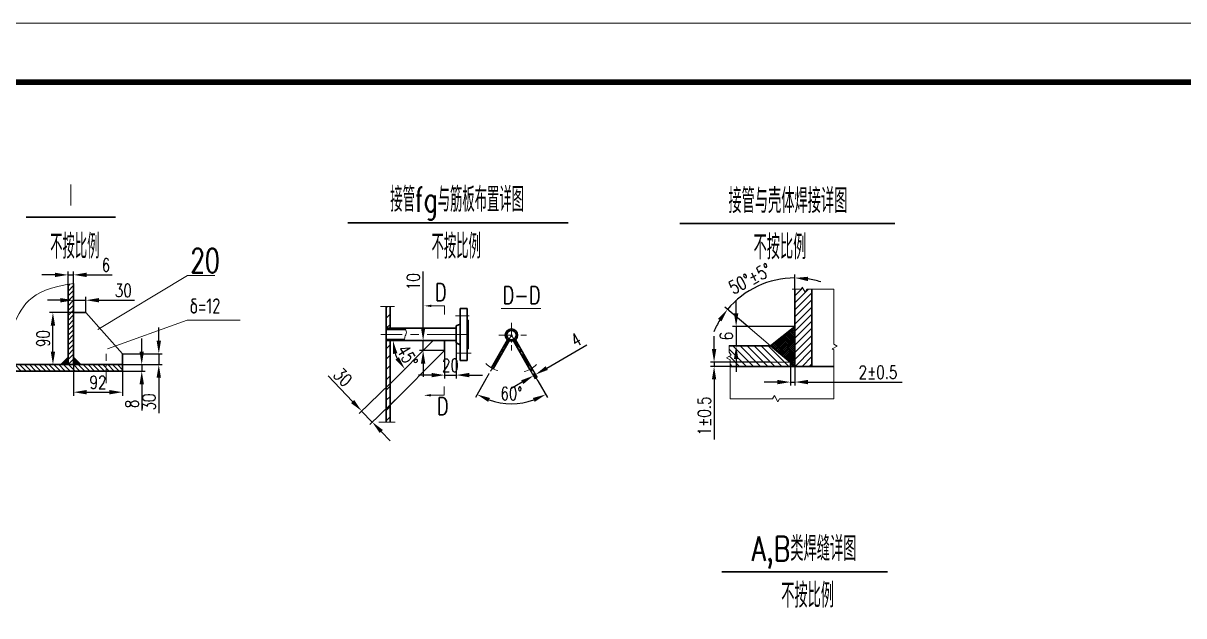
# Model space of a CAD drawing. Header units: millimetres. Extents: x 109 to 8128, y -42247 to -15872.
# Drawn here: x 2804 to 5466, y -17229 to -15872 of the extents above; entities that cross this region are included whole.
import ezdxf
from ezdxf.enums import TextEntityAlignment as Align

# ---------------------------------------------------------------- set-up
doc = ezdxf.new("R2010")
doc.units = ezdxf.units.MM
doc.linetypes.add('CENTER', pattern=[50.8, 31.75, -6.35, 6.35, -6.35])
for name, color, linetype, lineweight in [('1(CZ粗线)', 60, 'Continuous', 30), ('3中心线层', 1, 'CENTER', 9), ('5剖面线层', 2, 'Continuous', 9), ('7标注层', 4, 'Continuous', 9), ('8符号标注层', 31, 'Continuous', 13), ('剖面线', 2, 'Continuous', 9), ('尺寸线', 1, 'Continuous', 9), ('文字', 6, 'Continuous', 13)]:
    doc.layers.add(name, color=color, linetype=linetype, lineweight=lineweight)
doc.styles.add('HZ', font='simplex.shx', dxfattribs={"width": 0.75, "bigfont": 'gbhzfs.shx'})
doc.dimstyles.new('12B', dxfattribs={"dimtxt": 30, "dimasz": 30, "dimexe": 8, "dimexo": 0, "dimgap": 7.5, "dimtad": 1, "dimdec": 0, "dimlfac": 2, "dimtxsty": 'HZ', "dimcen": 2.5, "dimclrt": 256, "dimadec": 0, "dimazin": 0, "dimtfac": 1, "dimtdec": 0, "dimtmove": 0, "dimatfit": 3, "dimfxl": 0, "dimarcsym": 0})
doc.dimstyles.new('12B$2', dxfattribs={"dimtxt": 30, "dimasz": 30, "dimexe": 8, "dimexo": 0, "dimgap": 7.5, "dimtad": 1, "dimtih": 1, "dimtoh": 1, "dimdec": 0, "dimlfac": 2, "dimtxsty": 'HZ', "dimcen": 2.5, "dimclrt": 256, "dimadec": 0, "dimazin": 0, "dimtfac": 1, "dimtdec": 0, "dimtmove": 0, "dimatfit": 3, "dimfxl": 0, "dimarcsym": 0})

# ---------------------------------------------------------------- blocks, each defined once
blk = doc.blocks.new('*D44')
at = {"layer": '7标注层', "color": 0, "lineweight": -2}
for p, q in [((2919.5, -16534.5), (2919.5, -16498.5)), ((2948.1, -16534.5), (2948.1, -16498.5)), ((2889.5, -16506.5), (2859.5, -16506.5)), ((2919.5, -16506.5), (2948.1, -16506.5)), ((2978.1, -16506.5), (3059.5, -16506.5))]:
    blk.add_line(p, q, dxfattribs=at)
at = {"layer": '7标注层', "color": 0}
for points in [[(2889.5, -16501.5), (2889.5, -16511.5), (2919.5, -16506.5)], [(2978.1, -16501.5), (2978.1, -16511.5), (2948.1, -16506.5)]]:
    blk.add_solid(points, dxfattribs=at)
at = {"layer": 'Defpoints', "color": 0}
for p in [(2948.1, -16506.5), (2919.5, -16534.5), (2948.1, -16534.5)]:
    blk.add_point(p, dxfattribs=at)
at = {"layer": '7标注层', "insert": (3033.8, -16484), "char_height": 30, "attachment_point": 5, "style": 'HZ'}
blk.add_mtext('30', dxfattribs=at)
blk = doc.blocks.new('*D43')
at = {"layer": '7标注层', "color": 0, "lineweight": -2}
for p, q in [((3115.1, -16599.3), (3115.1, -16569.3)), ((3032, -16629.3), (3123.1, -16629.3)), ((3115.1, -16629.3), (3115.1, -16654.1)), ((3032, -16654.1), (3123.1, -16654.1)), ((3115.1, -16684.1), (3115.1, -16765.5))]:
    blk.add_line(p, q, dxfattribs=at)
at = {"layer": '7标注层', "color": 0}
for points in [[(3110.1, -16599.3), (3120.1, -16599.3), (3115.1, -16629.3)], [(3110.1, -16684.1), (3120.1, -16684.1), (3115.1, -16654.1)]]:
    blk.add_solid(points, dxfattribs=at)
at = {"layer": 'Defpoints', "color": 0}
for p in [(3032, -16629.3), (3032, -16654.1), (3115.1, -16654.1)]:
    blk.add_point(p, dxfattribs=at)
at = {"layer": '7标注层', "insert": (3092.6, -16739.8), "char_height": 30, "attachment_point": 5, "rotation": 90, "style": 'HZ'}
blk.add_mtext('30', dxfattribs=at)
blk = doc.blocks.new('*D42')
at = {"layer": '7标注层', "color": 0, "lineweight": -2}
for p, q in [((2919.5, -16534.5), (2864.3, -16534.5)), ((2872.3, -16624.1), (2872.3, -16564.5)), ((2919.5, -16654.1), (2864.3, -16654.1))]:
    blk.add_line(p, q, dxfattribs=at)
at = {"layer": '7标注层', "color": 0}
for points in [[(2867.3, -16564.5), (2877.3, -16564.5), (2872.3, -16534.5)], [(2867.3, -16624.1), (2877.3, -16624.1), (2872.3, -16654.1)]]:
    blk.add_solid(points, dxfattribs=at)
at = {"layer": 'Defpoints', "color": 0}
for p in [(2872.3, -16534.5), (2919.5, -16534.5), (2919.5, -16654.1)]:
    blk.add_point(p, dxfattribs=at)
at = {"layer": '7标注层', "insert": (2849.8, -16594.3), "char_height": 30, "attachment_point": 5, "rotation": 90, "style": 'HZ'}
blk.add_mtext('90', dxfattribs=at)
blk = doc.blocks.new('*D41')
at = {"layer": '7标注层', "color": 0, "lineweight": -2}
for p, q in [((2877, -16448.4), (2847, -16448.4)), ((2907, -16470), (2907, -16440.4)), ((2907, -16448.4), (2919.5, -16448.4)), ((2919.5, -16468.3), (2919.5, -16440.4)), ((2949.5, -16448.4), (3008.4, -16448.4))]:
    blk.add_line(p, q, dxfattribs=at)
at = {"layer": '7标注层', "color": 0}
for points in [[(2877, -16443.4), (2877, -16453.4), (2907, -16448.4)], [(2949.5, -16443.4), (2949.5, -16453.4), (2919.5, -16448.4)]]:
    blk.add_solid(points, dxfattribs=at)
at = {"layer": 'Defpoints', "color": 0}
for p in [(2919.5, -16448.4), (2907, -16470), (2919.5, -16468.3)]:
    blk.add_point(p, dxfattribs=at)
at = {"layer": '7标注层', "insert": (2994, -16425.9), "char_height": 30, "attachment_point": 5, "style": 'HZ'}
blk.add_mtext('6', dxfattribs=at)
blk = doc.blocks.new('*D40')
at = {"layer": '7标注层', "color": 0, "lineweight": -2}
for p, q in [((3076, -16624.1), (3076, -16594.1)), ((3032, -16654.1), (3084, -16654.1)), ((3076, -16654.1), (3076, -16669.1)), ((3032, -16669.1), (3084, -16669.1)), ((3076, -16699.1), (3076, -16759.1))]:
    blk.add_line(p, q, dxfattribs=at)
at = {"layer": '7标注层', "color": 0}
for points in [[(3071, -16624.1), (3081, -16624.1), (3076, -16654.1)], [(3071, -16699.1), (3081, -16699.1), (3076, -16669.1)]]:
    blk.add_solid(points, dxfattribs=at)
at = {"layer": 'Defpoints', "color": 0}
for p in [(3032, -16654.1), (3032, -16669.1), (3076, -16669.1)]:
    blk.add_point(p, dxfattribs=at)
at = {"layer": '7标注层', "insert": (3053.5, -16744.1), "char_height": 30, "attachment_point": 5, "rotation": 90, "style": 'HZ'}
blk.add_mtext('8', dxfattribs=at)
blk = doc.blocks.new('*D39')
at = {"layer": '7标注层', "color": 0, "lineweight": -2}
for p, q in [((2919.5, -16652.5), (2919.5, -16725.2)), ((3032, -16654.1), (3032, -16725.2)), ((2949.5, -16717.2), (3002, -16717.2))]:
    blk.add_line(p, q, dxfattribs=at)
at = {"layer": '7标注层', "color": 0}
for points in [[(2949.5, -16712.2), (2949.5, -16722.2), (2919.5, -16717.2)], [(3002, -16712.2), (3002, -16722.2), (3032, -16717.2)]]:
    blk.add_solid(points, dxfattribs=at)
at = {"layer": 'Defpoints', "color": 0}
for p in [(2919.5, -16652.5), (3032, -16654.1), (3032, -16717.2)]:
    blk.add_point(p, dxfattribs=at)
at = {"layer": '7标注层', "insert": (2975.7, -16694.7), "char_height": 30, "attachment_point": 5, "style": 'HZ'}
blk.add_mtext('92', dxfattribs=at)
blk = doc.blocks.new('*D49')
at = {"layer": '7标注层', "color": 0, "lineweight": -2}
for p, q in [((4004.9, -16661.9), (4096.6, -16608.9)), ((3970.6, -16662.6), (3982.9, -16683.8)), ((3966.5, -16665), (3978.7, -16686.2)), ((3974.7, -16679.3), (3978.9, -16676.9)), ((3948.7, -16694.3), (3922.8, -16709.3))]:
    blk.add_line(p, q, dxfattribs=at)
at = {"layer": '7标注层', "color": 0}
for points in [[(4002.4, -16657.6), (4007.4, -16666.2), (3978.9, -16676.9)], [(3946.2, -16690), (3951.2, -16698.6), (3974.7, -16679.3)]]:
    blk.add_solid(points, dxfattribs=at)
at = {"layer": 'Defpoints', "color": 0}
for p in [(3970.6, -16662.6), (3966.5, -16665), (3978.9, -16676.9)]:
    blk.add_point(p, dxfattribs=at)
at = {"layer": '7标注层', "insert": (4071.9, -16597.2), "char_height": 30, "attachment_point": 5, "rotation": 30, "style": 'HZ'}
blk.add_mtext('4', dxfattribs=at)
blk = doc.blocks.new('*D50')
at = {"layer": '7标注层', "color": 0, "lineweight": -2}
for p, q in [((3770.7, -16599.1), (3770.7, -16686)), ((3797.3, -16599.1), (3797.3, -16686)), ((3740.7, -16678), (3710.7, -16678)), ((3770.7, -16678), (3797.3, -16678)), ((3827.3, -16678), (3857.3, -16678))]:
    blk.add_line(p, q, dxfattribs=at)
at = {"layer": '7标注层', "color": 0}
for points in [[(3740.7, -16673), (3740.7, -16683), (3770.7, -16678)], [(3827.3, -16673), (3827.3, -16683), (3797.3, -16678)]]:
    blk.add_solid(points, dxfattribs=at)
at = {"layer": 'Defpoints', "color": 0}
for p in [(3770.7, -16599.1), (3797.3, -16599.1), (3797.3, -16678)]:
    blk.add_point(p, dxfattribs=at)
at = {"layer": '7标注层', "insert": (3784, -16655.5), "char_height": 30, "attachment_point": 5, "style": 'HZ'}
blk.add_mtext('20', dxfattribs=at)
blk = doc.blocks.new('*D51')
at = {"layer": '7标注层', "color": 0, "lineweight": -2}
blk.add_arc((3744.3, -16599.1), 92, 198.7739, 206.2261, dxfattribs=at)
at = {"layer": '7标注层', "color": 0}
for points in [[(3652.3, -16629.5), (3662.2, -16627.9), (3652.3, -16599.1)], [(3665.9, -16636.8), (3657.7, -16642.6), (3679.3, -16664.1)]]:
    blk.add_solid(points, dxfattribs=at)
at = {"layer": 'Defpoints', "color": 0}
for p in [(3636.4, -16599.1), (3744.3, -16599.1), (3797.3, -16599.1), (3655.5, -16622.9), (3645.4, -16697.9)]:
    blk.add_point(p, dxfattribs=at)
at = {"layer": '7标注层', "insert": (3685.5, -16634.6), "char_height": 30, "attachment_point": 5, "rotation": 301.1478, "style": 'HZ'}
blk.add_mtext('45°', dxfattribs=at)
blk = doc.blocks.new('*D48')
at = {"layer": '7标注层', "color": 0, "lineweight": -2}
for p, q in [((3721.4, -16569.1), (3721.4, -16440.4)), ((3770.7, -16599.1), (3713.4, -16599.1)), ((3721.4, -16621.8), (3721.4, -16599.1)), ((3770.7, -16621.8), (3713.4, -16621.8)), ((3721.4, -16651.8), (3721.4, -16681.8))]:
    blk.add_line(p, q, dxfattribs=at)
at = {"layer": '7标注层', "color": 0}
for points in [[(3716.4, -16569.1), (3726.4, -16569.1), (3721.4, -16599.1)], [(3716.4, -16651.8), (3726.4, -16651.8), (3721.4, -16621.8)]]:
    blk.add_solid(points, dxfattribs=at)
at = {"layer": 'Defpoints', "color": 0}
for p in [(3770.7, -16599.1), (3721.4, -16621.8), (3770.7, -16621.8)]:
    blk.add_point(p, dxfattribs=at)
at = {"layer": '7标注层', "insert": (3698.9, -16463.9), "char_height": 30, "attachment_point": 5, "rotation": 90, "style": 'HZ'}
blk.add_mtext('10', dxfattribs=at)
blk = doc.blocks.new('*D52')
at = {"layer": '7标注层', "color": 0, "lineweight": -2}
for p, q in [((3559.7, -16738.6), (3503.3, -16679.9)), ((3645.4, -16697.9), (3574.6, -16765.8)), ((3669.6, -16723.1), (3598.8, -16791)), ((3604.6, -16785.5), (3580.4, -16760.3)), ((3625.4, -16807.2), (3646.1, -16828.8))]:
    blk.add_line(p, q, dxfattribs=at)
at = {"layer": '7标注层', "color": 0}
for points in [[(3563.3, -16735.2), (3556, -16742.1), (3580.4, -16760.3)], [(3629, -16803.7), (3621.7, -16810.6), (3604.6, -16785.5)]]:
    blk.add_solid(points, dxfattribs=at)
at = {"layer": 'Defpoints', "color": 0}
for p in [(3645.4, -16697.9), (3669.6, -16723.1), (3580.4, -16760.3)]:
    blk.add_point(p, dxfattribs=at)
at = {"layer": '7标注层', "insert": (3537.3, -16682.9), "char_height": 30, "attachment_point": 5, "rotation": 313.7995, "style": 'HZ'}
blk.add_mtext('30', dxfattribs=at)
blk = doc.blocks.new('*D53')
at = {"layer": '7标注层', "color": 0, "lineweight": -2}
for p, q in [((3865.4, -16687.6), (3841.3, -16729.4)), ((3984.4, -16691.3), (4006.4, -16729.4))]:
    blk.add_line(p, q, dxfattribs=at)
blk.add_arc((3923.9, -16586.4), 157.1, 250.9548, 289.0452, dxfattribs=at)
at = {"layer": '7标注层', "color": 0}
for points in [[(3870.5, -16739.5), (3874.7, -16730.4), (3845.3, -16722.5)], [(3973.1, -16730.4), (3977.2, -16739.5), (4002.4, -16722.5)]]:
    blk.add_solid(points, dxfattribs=at)
at = {"layer": 'Defpoints', "color": 0}
for p in [(3923.9, -16586.4), (3923.9, -16586.4), (3865.4, -16687.6), (3984.4, -16691.3), (3896.6, -16741.2)]:
    blk.add_point(p, dxfattribs=at)
at = {"layer": '7标注层', "insert": (3923.9, -16720.3), "char_height": 30, "attachment_point": 5, "style": 'HZ'}
blk.add_mtext('60°', dxfattribs=at)
blk = doc.blocks.new('*D57')
at = {"layer": '7标注层', "color": 0, "lineweight": -2}
for p, q in [((4563.8, -16658), (4563.8, -16702)), ((4574.2, -16658), (4574.2, -16702)), ((4533.8, -16694), (4503.8, -16694)), ((4563.8, -16694), (4574.2, -16694)), ((4604.2, -16694), (4820.3, -16694))]:
    blk.add_line(p, q, dxfattribs=at)
at = {"layer": '7标注层', "color": 0}
for points in [[(4533.8, -16689), (4533.8, -16699), (4563.8, -16694)], [(4604.2, -16689), (4604.2, -16699), (4574.2, -16694)]]:
    blk.add_solid(points, dxfattribs=at)
at = {"layer": 'Defpoints', "color": 0}
for p in [(4563.8, -16658), (4574.2, -16658), (4574.2, -16694)]:
    blk.add_point(p, dxfattribs=at)
at = {"layer": '7标注层', "insert": (4764.6, -16671.5), "char_height": 30, "attachment_point": 5, "style": 'HZ'}
blk.add_mtext('2%%p0.5', dxfattribs=at)
blk = doc.blocks.new('*D56')
at = {"layer": '7标注层', "color": 0, "lineweight": -2}
for p, q in [((4439.3, -16536.6), (4439.3, -16506.6)), ((4574.2, -16566.6), (4431.3, -16566.6)), ((4439.3, -16566.6), (4439.3, -16610.8)), ((4423.5, -16610.8), (4447.3, -16610.8)), ((4439.3, -16640.8), (4439.3, -16670.8))]:
    blk.add_line(p, q, dxfattribs=at)
at = {"layer": '7标注层', "color": 0}
for points in [[(4434.3, -16536.6), (4444.3, -16536.6), (4439.3, -16566.6)], [(4434.3, -16640.8), (4444.3, -16640.8), (4439.3, -16610.8)]]:
    blk.add_solid(points, dxfattribs=at)
at = {"layer": 'Defpoints', "color": 0}
for p in [(4574.2, -16566.6), (4423.5, -16610.8), (4439.3, -16610.8)]:
    blk.add_point(p, dxfattribs=at)
at = {"layer": '7标注层', "insert": (4416.8, -16588.7), "char_height": 30, "attachment_point": 5, "rotation": 90, "style": 'HZ'}
blk.add_mtext('6', dxfattribs=at)
blk = doc.blocks.new('*D55')
at = {"layer": '7标注层', "color": 0, "lineweight": -2}
for p, q in [((4574.2, -16480.6), (4574.2, -16447.4)), ((4465.9, -16566.7), (4413.2, -16522.5))]:
    blk.add_line(p, q, dxfattribs=at)
for start, end in [(90, 140), (72.9813, 81.4907), (148.5093, 157.0187)]:
    blk.add_arc((4574.2, -16657.6), 202.2, start, end, dxfattribs=at)
at = {"layer": '7标注层', "color": 0}
for points in [[(4603.7, -16462.7), (4604.5, -16452.7), (4574.2, -16455.4)], [(4397.7, -16549.1), (4405.8, -16554.9), (4419.3, -16527.7)]]:
    blk.add_solid(points, dxfattribs=at)
at = {"layer": 'Defpoints', "color": 0}
for p in [(4516.2, -16463.9), (4574.2, -16480.6), (4465.9, -16566.7), (4563.4, -16648.5), (4574.2, -16658)]:
    blk.add_point(p, dxfattribs=at)
at = {"layer": '7标注层', "insert": (4470.8, -16457.3), "char_height": 30, "attachment_point": 5, "rotation": 27.3032, "style": 'HZ'}
blk.add_mtext('50°%%p5%%d', dxfattribs=at)
blk = doc.blocks.new('*D54')
at = {"layer": '7标注层', "color": 0, "lineweight": -2}
for p, q in [((4388.7, -16618.5), (4388.7, -16588.5)), ((4518.4, -16648.5), (4380.7, -16648.5)), ((4518.4, -16658), (4380.7, -16658)), ((4388.7, -16648.5), (4388.7, -16658)), ((4388.7, -16688), (4388.7, -16825.2))]:
    blk.add_line(p, q, dxfattribs=at)
at = {"layer": '7标注层', "color": 0}
for points in [[(4383.7, -16618.5), (4393.7, -16618.5), (4388.7, -16648.5)], [(4383.7, -16688), (4393.7, -16688), (4388.7, -16658)]]:
    blk.add_solid(points, dxfattribs=at)
at = {"layer": 'Defpoints', "color": 0}
for p in [(4388.7, -16658), (4518.4, -16648.5), (4518.4, -16658)]:
    blk.add_point(p, dxfattribs=at)
at = {"layer": '7标注层', "insert": (4366.2, -16771.6), "char_height": 30, "attachment_point": 5, "rotation": 90, "style": 'HZ'}
blk.add_mtext('1%%p0.5', dxfattribs=at)

msp = doc.modelspace()

# ---------------------------------------------------------------- hatches: boundary and pattern name
at = {"layer": '5剖面线层'}
h = msp.add_hatch(dxfattribs=at)
h.set_pattern_fill('ANSI31', color=256, scale=2.5, style=0)
h.set_pattern_definition([(45, (-1779.165, -21238.9335), (-5.61266, 5.61266), [])])
edge = h.paths.add_edge_path()
edge.add_spline(control_points=[(2919.49, -16468.26), (2915.17, -16468.8), (2911.01, -16469.4), (2906.99, -16470.04)], knot_values=[180.6971484, 180.6971484, 180.6971484, 180.6971484, 183.6540405, 183.6540405, 183.6540405, 183.6540405], degree=3, periodic=0)
edge.add_line((2906.99, -16470.04), (2906.99, -16654.07))
edge.add_line((2906.99, -16654.07), (2919.49, -16654.07))
edge.add_line((2919.49, -16654.07), (2919.49, -16468.26))
h = msp.add_hatch(dxfattribs=at)
h.set_pattern_fill('ANSI31', color=256, scale=2.5, angle=90, style=0)
h.set_pattern_definition([(135, (-1779.165, -21238.9335), (-5.61266, -5.61266), [])])
edge = h.paths.add_edge_path()
edge.add_line((2994.49, -16669.07), (2994.49, -16654.07))
edge.add_line((2994.49, -16654.07), (2748.95, -16654.07))
edge.add_spline(control_points=[(2748.95, -16654.07), (2748.5, -16658.83), (2748.22, -16663.82), (2748.13, -16669.07)], knot_values=[70.2467828, 70.2467828, 70.2467828, 70.2467828, 74.7178729, 74.7178729, 74.7178729, 74.7178729], degree=3, periodic=0)
edge.add_line((2748.13, -16669.07), (2994.49, -16669.07))
h.paths.add_polyline_path([(2994.49, -16669.07), (3031.99, -16669.07), (3031.99, -16654.07), (2994.49, -16654.07)])
for points in [[(2906.99, -16636.94), (2890.47, -16654.07), (2906.99, -16654.07)], [(2919.49, -16636.94), (2936.02, -16654.07), (2919.49, -16654.07)]]:
    msp.add_hatch(color=256, dxfattribs=at).paths.add_polyline_path(points)
at = {"layer": '7标注层', "lineweight": 13}
h = msp.add_hatch(dxfattribs=at)
h.set_pattern_fill('ANSI31', color=256, scale=5.25, style=0)
h.set_pattern_definition([(45, (165430.021, -4466.79), (-11.7865862, 11.7865862), [])])
h.paths.add_polyline_path([(3636.38, -16570.73), (3645.45, -16570.73), (3645.45, -16520.57), (3636.38, -16520.57)])
h.paths.add_polyline_path([(3645.45, -16599.08), (3636.38, -16599.08), (3636.38, -16784.34), (3645.45, -16784.34)])
at = {"layer": '剖面线'}
h = msp.add_hatch(dxfattribs=at)
h.set_pattern_fill('ANSI31', color=256, scale=3.61152, style=0)
h.set_pattern_definition([(45, (6180.888, -16154.308), (-8.10809, 8.10809), [])])
h.paths.add_polyline_path([(4613.06, -16481.23), (4601.45, -16481.23), (4597.71, -16487.71), (4593.32, -16480.11), (4591.14, -16476.33), (4588.24, -16481.35), (4574.19, -16481.35), (4574.19, -16658.01), (4613.06, -16658.01), (4613.06, -16615)])
h = msp.add_hatch(dxfattribs=at)
h.set_pattern_fill('NET', color=256, angle=45, style=0)
h.set_pattern_definition([(45, (16586.07, -12261.627), (-2.245064, 2.245064), []), (135, (16586.07, -12261.627), (-2.245064, -2.245064), [])])
h.paths.add_polyline_path([(4574.19, -16610.81), (4563.8, -16610.81), (4563.8, -16658.01), (4574.19, -16658.01)])
h.paths.add_polyline_path([(4563.8, -16610.81), (4518.39, -16610.81), (4563.36, -16648.54), (4563.8, -16648.54)])
h.paths.add_polyline_path([(4574.19, -16566.56), (4518.39, -16610.81), (4574.19, -16610.81)])
h = msp.add_hatch(dxfattribs=at)
h.set_pattern_fill('ANSI31', color=256, scale=3.61152, angle=90, style=0)
h.set_pattern_definition([(135, (6180.888, -16154.308), (-8.108094, -8.108094), [])])
h.paths.add_polyline_path([(4563.8, -16648.54), (4563.36, -16648.54), (4518.39, -16610.81), (4423.55, -16610.81), (4423.55, -16625.39), (4427.71, -16632.6), (4417.4, -16638.56), (4425.55, -16643.26), (4425.55, -16658.01), (4563.8, -16658.01)])

# ---------------------------------------------------------------- linework, layer by layer
at = {"const_width": 13.5}
msp.add_lwpolyline([(446.32, -16006.83), (446.32, -21406.83), (7992.82, -21406.83), (7992.82, -16006.83)], close=True, dxfattribs=at)
at = {"layer": '1(CZ粗线)'}
for p, q in [((2810.72, -16316.46), (3015.72, -16316.46)), ((3548.92, -16328.96), (4053.66, -16328.96)), ((4310.28, -16330.77), (4803.54, -16330.77)), ((2906.99, -16470.04), (2906.99, -16654.07)), ((2919.49, -16468.26), (2919.49, -16654.07)), ((4574.19, -16480.6), (4574.19, -16658.01)), ((4613.06, -16481.16), (4613.06, -16615)), ((3636.38, -16520.57), (3636.38, -16784.34)), ((3645.45, -16520.57), (3645.45, -16570.73)), ((3806.47, -16525.4), (3822.34, -16525.4)), ((3806.47, -16525.4), (3806.47, -16644.41)), ((3822.34, -16525.4), (3822.34, -16644.41)), ((2919.49, -16534.45), (2948.06, -16534.45)), ((2948.06, -16534.45), (3031.99, -16629.29)), ((3824.61, -16552.03), (3822.34, -16552.03)), ((3824.61, -16552.03), (3824.61, -16617.77)), ((3636.38, -16570.73), (3797.32, -16570.73)), ((3636.38, -16573.35), (3680.38, -16573.35)), ((3797.32, -16565.33), (3806.47, -16561.33)), ((3797.32, -16565.33), (3797.32, -16604.3)), ((4518.39, -16610.81), (4574.19, -16566.56)), ((3636.38, -16596.45), (3678.87, -16596.45)), ((3636.38, -16599.08), (3797.32, -16599.08)), ((3744.3, -16599.08), (3645.45, -16697.93)), ((3645.45, -16599.08), (3645.45, -16784.34)), ((3770.74, -16621.76), (3770.74, -16599.08)), ((3797.32, -16604.3), (3806.47, -16608.3)), ((3914.76, -16597.4), (3877.82, -16661.38)), ((3918.92, -16599.8), (3882.03, -16663.68)), ((3928.83, -16599.8), (3966.47, -16664.99)), ((3932.99, -16597.4), (3970.64, -16662.61)), ((3031.99, -16654.07), (3031.99, -16629.29)), ((3770.74, -16621.76), (3645.45, -16747.05)), ((3824.61, -16617.77), (3822.34, -16617.77)), ((4518.39, -16610.81), (4423.55, -16610.81)), ((4563.36, -16648.54), (4518.39, -16610.81)), ((4613.06, -16615), (4613.06, -16658.01)), ((3806.47, -16644.41), (3822.34, -16644.41)), ((4613.06, -16658.01), (4425.55, -16658.01)), ((4563.8, -16658.01), (4563.8, -16648.5)), ((4613.06, -16658.01), (4663.55, -16658.01)), ((4406.64, -17128.74), (4786.52, -17128.74))]:
    msp.add_line(p, q, dxfattribs=at)
msp.add_lwpolyline([(2748.13, -16669.07), (3031.99, -16669.07), (3031.99, -16654.07), (2748.95, -16654.07)], dxfattribs=at)
for radius in [14.18, 10.81]:
    msp.add_circle((3923.87, -16586.41), radius, dxfattribs=at)
at = {"layer": '3中心线层'}
for p, q in [((3795.37, -16542.4), (3832.39, -16542.4)), ((3923.87, -16558.64), (3923.87, -16621.46)), ((3923.87, -16586.41), (3865.44, -16687.61)), ((3894.79, -16586.41), (3958.77, -16586.41)), ((3923.87, -16586.41), (3984.44, -16691.32)), ((2994.49, -16696.45), (2994.49, -16629.29)), ((3799.67, -16627.41), (3834.29, -16627.41))]:
    msp.add_line(p, q, dxfattribs=at)
at = {"layer": '3中心线层', "ltscale": 3}
msp.add_line((3826.05, -16584.9), (3624.23, -16584.9), dxfattribs=at)
at = {"layer": '5剖面线层'}
for p, q in [((2997.35, -16618.2), (3180.19, -16552.35)), ((2890.47, -16654.07), (2906.99, -16636.94)), ((2936.02, -16654.07), (2919.49, -16636.94))]:
    msp.add_line(p, q, dxfattribs=at)
msp.add_open_spline([(2748.13, -16669.07), (2748.94, -16621.89), (2794.68, -16548.2), (2812.49, -16481.82), (2919.49, -16468.26)], degree=3, knots=[70.2467828, 70.2467828, 70.2467828, 70.2467828, 110.416331, 183.6540405, 183.6540405, 183.6540405, 183.6540405], dxfattribs=at)
at = {"layer": '7标注层'}
for p, q in [((3181.05, -16449.54), (2975.13, -16573.79)), ((3243.52, -16449.54), (3181.05, -16449.54)), ((3900.66, -16525.3), (3991.52, -16525.3)), ((3180.19, -16552.35), (3301.43, -16552.35)), ((4465.88, -16566.74), (4518.39, -16610.81)), ((4563.8, -16648.5), (4518.37, -16648.54))]:
    msp.add_line(p, q, dxfattribs=at)
at = {"layer": '8符号标注层', "color": 7}
for p, q in [((3770.59, -16519.16), (3770.59, -16538.84)), ((3769.92, -16724.19), (3769.92, -16704.51))]:
    msp.add_line(p, q, dxfattribs=at)
at = {"layer": '8符号标注层', "color": 130, "extrusion": (0, 1, 0)}
for points, elevation in [([(-3740.32, 0), (-3770.59, 0)], -16519.16), ([(-3739.4, 0), (-3769.92, 0)], -16724.19)]:
    msp.add_lwpolyline(points, dxfattribs=dict(at, elevation=elevation))
at = {"layer": 'Defpoints', "color": 0, "linetype": 'ByBlock'}
for p in [(3645.45, -16599.08), (3645.45, -16599.08), (3749.29, -16599.08), (3749.29, -16599.08), (3895.59, -16638.8), (3895.59, -16638.8), (3952.15, -16638.8), (3952.15, -16638.8), (3645.45, -16702.92), (3645.45, -16702.92), (3645.45, -16702.92)]:
    msp.add_point(p, dxfattribs=at)
at = {"layer": '剖面线'}
for p, q in [((108.82, -15871.83), (8127.82, -15871.83)), ((4591.14, -16476.33), (4588.24, -16481.35)), ((4593.32, -16480.11), (4591.14, -16476.33)), ((4574.6, -16481.35), (4567.88, -16481.35)), ((4588.24, -16481.35), (4574.6, -16481.35)), ((4597.71, -16487.71), (4593.32, -16480.11)), ((4601.45, -16481.23), (4597.71, -16487.71)), ((4663.43, -16481.23), (4601.45, -16481.23)), ((4663.43, -16607.16), (4663.43, -16481.23)), ((3655.58, -16520.57), (3623.54, -16520.57)), ((4670.95, -16611.51), (4663.43, -16607.16)), ((4427.71, -16632.6), (4417.4, -16638.56)), ((4423.55, -16610.31), (4423.55, -16625.39)), ((4423.55, -16625.39), (4427.71, -16632.6)), ((4659.58, -16618.07), (4670.95, -16611.51)), ((4663.55, -16620.36), (4659.58, -16618.07)), ((4663.55, -16732.51), (4663.55, -16620.36)), ((4417.4, -16638.56), (4425.55, -16643.26)), ((4425.55, -16643.26), (4425.55, -16732.68)), ((4425.55, -16732.68), (4522.57, -16732.68)), ((4522.57, -16732.68), (4527.04, -16724.94)), ((4527.04, -16724.94), (4535.22, -16739.12)), ((4535.22, -16739.12), (4539.05, -16732.51)), ((4539.05, -16732.51), (4663.55, -16732.51)), ((3619.79, -16785.74), (3657.19, -16785.74))]:
    msp.add_line(p, q, dxfattribs=at)
for centre, start, end in [((3907.16, -16611.4), 223.65421, 255.87648), ((3939.9, -16613.45), 283.04232, 316.18052)]:
    msp.add_arc(centre, 57.96, start, end, dxfattribs=at)
msp.add_open_spline([(3678.46, -16570.73), (3680.82, -16573.75), (3685.1, -16580.2), (3678.92, -16589.9), (3678.79, -16596.43), (3678.92, -16599.08)], degree=3, knots=[8.5083479, 8.5083479, 8.5083479, 8.5083479, 48.3586312, 92.9016275, 123.02336, 123.02336, 123.02336, 123.02336], dxfattribs=at)
at = {"layer": '尺寸线', "lineweight": 13}
for points in [[(3740.46, -16516.64), (3740.46, -16522.15), (3723.91, -16519.4)], [(3739.79, -16721.55), (3739.79, -16727.07), (3723.24, -16724.31)]]:
    msp.add_solid(points, dxfattribs=at)

# ---------------------------------------------------------------- texts
at = {"layer": '7标注层', "style": 'HZ', "width": 0.75}
for s, p in [('D', (3748.23, -16507.86)), ('D-D', (3903.45, -16514.76)), ('D', (3752.76, -16769.17))]:
    msp.add_text(s, height=40, dxfattribs=at).set_placement(p)
at = {"layer": '文字', "color": 6, "style": 'HZ'}
for s, height, width, p in [('Ⅰ', 56.1, 0.7, (2899.26, -16295.4)), ('20', 56.1, 0.7, (3187.44, -16443.69)), ('δ=12', 35, 0.75, (3185.57, -16537.23))]:
    msp.add_text(s, height=height, dxfattribs=dict(at, width=width)).set_placement(p)
at = {"layer": '文字', "color": 6, "style": 'HZ', "width": 0.7}
for s, p in [('接管fg与筋板布置详图', (3799.45, -16303.78)), ('不按比例', (2922.56, -16411.16)), ('不按比例', (3797.26, -16411.16))]:
    msp.add_text(s, height=56.1, dxfattribs=at).set_placement(p, align=Align.CENTER)
at = {"layer": '文字', "color": 6, "char_height": 56.1, "attachment_point": 5, "style": 'HZ'}
for s, insert in [('接管与壳体焊接详图', (4557.96, -16278.95)), ('不按比例', (4539.89, -16384.59)), ('A,B类焊缝详图', (4595.16, -17084.26)), ('不按比例', (4603.31, -17182.82))]:
    msp.add_mtext(s, dxfattribs=dict(at, insert=insert))

# ---------------------------------------------------------------- dimensions: what is measured, and where the dimension line sits
at = {"layer": '7标注层'}
for base, p1, p2, text, picture, middle in [((2919.49, -16448.4), (2906.99, -16470.04), (2919.49, -16468.26), '6', '*D41', (2993.96, -16425.9)), ((2948.06, -16506.47), (2919.49, -16534.45), (2948.06, -16534.45), '30', '*D44', (3033.77, -16483.97)), ((3031.99, -16717.2), (2919.49, -16652.53), (3031.99, -16654.07), '92', '*D39', (2975.74, -16694.7))]:
    dim = msp.add_linear_dim(base=base, p1=p1, p2=p2, text=text, dimstyle='12B', dxfattribs=at)
    dim.commit()
    dim.dimension.update_dxf_attribs({"geometry": picture, "text_midpoint": middle})
dim = msp.add_angular_dim_2l(base=(4516.21, -16463.94), line1=((4574.19, -16480.6), (4574.19, -16658.01)), line2=((4563.36, -16648.54), (4465.88, -16566.74)), text='<>%%p5%%d', dimstyle='12B$2', override={"dimtih": 0, "dimtoh": 0, "dimazin": 2}, dxfattribs=at)
dim.commit()
dim.dimension.update_dxf_attribs({"geometry": '*D55', "text_midpoint": (4481.45, -16477.97), "dimtype": 162})
for base, p1, p2, angle, text, picture, middle in [((3721.44, -16621.76), (3770.74, -16599.08), (3770.74, -16621.76), 90, '10', '*D48', (3721.44, -16463.94)), ((3978.88, -16676.89), (3966.47, -16664.99), (3970.64, -16662.61), 210, '4', '*D49', (4083.15, -16616.69)), ((4388.75, -16658.01), (4518.37, -16648.54), (4518.37, -16658.01), 90, '1%%p0.5', '*D54', (4388.75, -16771.59))]:
    dim = msp.add_linear_dim(base=base, p1=p1, p2=p2, angle=angle, text=text, dimstyle='12B', dxfattribs=at)
    dim.commit()
    dim.dimension.update_dxf_attribs({"geometry": picture, "text_midpoint": middle, "dimtype": 160})
for base, p1, p2, text, picture, middle in [((4439.33, -16610.81), (4574.19, -16566.56), (4423.55, -16610.81), '6', '*D56', (4416.83, -16588.68)), ((2872.32, -16534.45), (2919.49, -16654.07), (2919.49, -16534.45), '90', '*D42', (2849.82, -16594.26)), ((3115.1, -16654.07), (3031.99, -16629.29), (3031.99, -16654.07), '30', '*D43', (3092.6, -16739.79)), ((3076.05, -16669.07), (3031.99, -16654.07), (3031.99, -16669.07), '8', '*D40', (3053.55, -16744.07))]:
    dim = msp.add_linear_dim(base=base, p1=p1, p2=p2, angle=90, text=text, dimstyle='12B', dxfattribs=at)
    dim.commit()
    dim.dimension.update_dxf_attribs({"geometry": picture, "text_midpoint": middle})
dim = msp.add_angular_dim_2l(base=(3655.47, -16622.88), line1=((3744.3, -16599.08), (3645.45, -16697.93)), line2=((3636.38, -16599.08), (3797.32, -16599.08)), dimstyle='12B$2', override={"dimtih": 0, "dimtoh": 0, "dimazin": 2}, dxfattribs=at)
dim.commit()
dim.dimension.update_dxf_attribs({"geometry": '*D51', "text_midpoint": (3665.59, -16646.65), "dimtype": 162})
for base, p1, p2, text, picture, middle in [((3797.32, -16677.99), (3770.74, -16599.08), (3797.32, -16599.08), '20', '*D50', (3784.03, -16677.99)), ((4574.19, -16693.99), (4563.8, -16658.01), (4574.19, -16658.01), '2%%p0.5', '*D57', (4764.62, -16693.99))]:
    dim = msp.add_linear_dim(base=base, p1=p1, p2=p2, text=text, dimstyle='12B', dxfattribs=at)
    dim.commit()
    dim.dimension.update_dxf_attribs({"geometry": picture, "text_midpoint": middle, "dimtype": 160})
dim = msp.add_angular_dim_2l(base=(3896.58, -16741.17), line1=((3923.87, -16586.41), (3865.44, -16687.61)), line2=((3923.87, -16586.41), (3984.44, -16691.32)), dimstyle='12B$2', override={"dimtih": 0, "dimtoh": 0, "dimazin": 2}, dxfattribs=at)
dim.commit()
dim.dimension.update_dxf_attribs({"geometry": '*D53', "text_midpoint": (3923.87, -16720.27)})
dim = msp.add_aligned_dim(p1=(3669.62, -16723.14), p2=(3645.45, -16697.93), distance=90.1, text='30', dimstyle='12B', dxfattribs=at)
dim.commit()
dim.dimension.update_dxf_attribs({"geometry": '*D52', "text_midpoint": (3537.33, -16682.85)})

doc.saveas('drawing.dxf')
